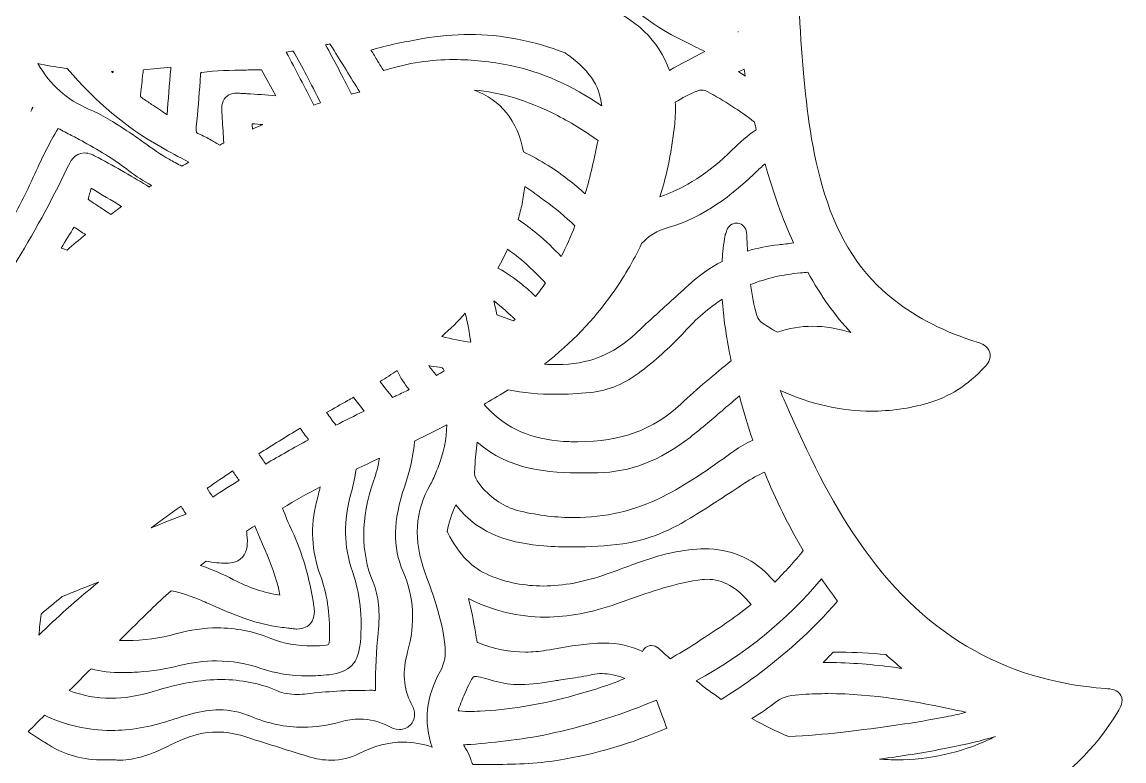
# Model space of a CAD drawing. Extents: x 180 to 9920, y -1894 to -106.
# Drawn here: x 3190 to 3846, y -1165 to -725 of the extents above; entities that cross this region are included whole.
import ezdxf

# ---------------------------------------------------------------- set-up
doc = ezdxf.new("R2010")
doc.units = 0
doc.header["$MEASUREMENT"] = 0
doc.layers.add('Layer 1', color=7, linetype='Continuous')

# ---------------------------------------------------------------- blocks, each defined once
blk = doc.blocks.new('block 3')
at = {"layer": 'Layer 1', "lineweight": 0}
for points, knots in [([(3844.43, -1126.2), (3842.55, -1122.54), (3838.67, -1122.26), (3835.55, -1122.02), (3773.73, -1117.42), (3725.46, -1088.6), (3688.01, -1033.9), (3671.26, -1009.45), (3658.55, -983.28), (3644.62, -951.5), (3643.61, -949.18), (3642.59, -946.86), (3641.56, -944.5), (3659.78, -952.68), (3678.02, -956.81), (3695.93, -956.81), (3707.1, -956.81), (3718.4, -955.21), (3729.52, -952.05), (3742.31, -948.41), (3753.71, -941.16), (3763.42, -930.49), (3764.76, -929.02), (3767.55, -925.95), (3766.43, -921.84), (3765.3, -917.69), (3761.08, -916.38), (3759.5, -915.89), (3739.65, -909.73), (3723.33, -901.51), (3709.6, -890.76), (3690.14, -875.52), (3676.55, -854.77), (3668.07, -827.35), (3660.36, -802.4), (3657.41, -777.09), (3655.55, -755.62), (3653.27, -729.31), (3651.96, -702.45), (3650.7, -676.47), (3649.83, -658.64), (3648.93, -640.21), (3647.72, -622.06), (3642.76, -547.46), (3634.13, -485.77), (3620.56, -427.93), (3605.12, -362.16), (3569.66, -305.37), (3515.17, -259.14), (3474.34, -224.5), (3424.94, -196.71), (3364.14, -174.19), (3306.08, -152.68), (3242.71, -137.6), (3170.4, -128.06), (3119.45, -121.35), (3068.89, -117.94), (3020.13, -117.94), (3020.13, -117.94), (3019.89, -117.94), (3019.85, -117.94), (2971.09, -117.94), (2920.54, -121.35), (2869.6, -128.06), (2797.29, -137.6), (2733.92, -152.68), (2675.86, -174.19), (2615.06, -196.71), (2565.66, -224.5), (2524.83, -259.14), (2470.34, -305.37), (2434.88, -362.16), (2419.44, -427.93), (2405.87, -485.77), (2397.24, -547.46), (2392.28, -622.06), (2391.07, -640.21), (2390.17, -658.64), (2389.3, -676.47), (2388.04, -702.45), (2386.73, -729.31), (2384.45, -755.62), (2382.59, -777.09), (2379.64, -802.4), (2371.93, -827.35), (2363.45, -854.77), (2349.86, -875.52), (2330.4, -890.76), (2316.67, -901.51), (2300.35, -909.73), (2280.5, -915.89), (2278.92, -916.38), (2274.7, -917.69), (2273.57, -921.84), (2272.45, -925.95), (2275.24, -929.02), (2276.58, -930.49), (2286.29, -941.16), (2297.69, -948.41), (2310.48, -952.05), (2321.6, -955.21), (2332.9, -956.81), (2344.07, -956.81), (2361.98, -956.81), (2380.22, -952.68), (2398.44, -944.5), (2397.41, -946.86), (2396.39, -949.18), (2395.38, -951.5), (2381.45, -983.28), (2368.74, -1009.45), (2351.99, -1033.9), (2314.54, -1088.6), (2266.27, -1117.42), (2204.45, -1122.02), (2201.33, -1122.26), (2197.45, -1122.54), (2195.57, -1126.2), (2193.69, -1129.87), (2195.65, -1133.09), (2197.38, -1135.92), (2224.74, -1180.73), (2267.11, -1203.45), (2323.33, -1203.45), (2323.33, -1203.45), (2324.09, -1203.45), (2324.09, -1203.45), (2355.24, -1203.34), (2385.09, -1194.72), (2414.85, -1177.18), (2410.31, -1184.73), (2405.63, -1192.52), (2400.9, -1200.06), (2385.81, -1224.13), (2367.08, -1251.97), (2342.51, -1275.97), (2315.67, -1302.19), (2287.19, -1318.74), (2255.45, -1326.57), (2252, -1327.42), (2248.56, -1328.13), (2244.57, -1328.94), (2242.61, -1329.35), (2240.56, -1329.77), (2238.38, -1330.23), (2235.85, -1330.77), (2233.94, -1332.88), (2233.67, -1335.46), (2233.39, -1338.04), (2234.8, -1340.5), (2237.17, -1341.57), (2265.6, -1354.38), (2294.56, -1361.83), (2325.72, -1364.32), (2335.66, -1365.12), (2345.55, -1365.52), (2355.13, -1365.52), (2407.15, -1365.52), (2453.46, -1354.15), (2496.22, -1330.82), (2496.02, -1331.33), (2495.82, -1331.84), (2495.62, -1332.34), (2484.05, -1361.06), (2467.01, -1388.2), (2443.52, -1415.32), (2417.1, -1445.8), (2389, -1467.5), (2357.59, -1481.65), (2348.39, -1485.8), (2338.39, -1489.21), (2326.14, -1492.39), (2323.66, -1493.04), (2321.86, -1495.18), (2321.66, -1497.74), (2321.46, -1500.29), (2322.91, -1502.69), (2325.26, -1503.71), (2351.85, -1515.23), (2379.36, -1521.58), (2409.36, -1523.13), (2415.98, -1523.47), (2422.62, -1523.64), (2429.11, -1523.64), (2478.58, -1523.64), (2524.82, -1513.53), (2566.99, -1493.54), (2556.61, -1508.13), (2549.12, -1523.89), (2541.77, -1540.09), (2529.47, -1567.16), (2512.04, -1585.62), (2488.46, -1596.52), (2476.25, -1602.16), (2463.5, -1606.71), (2449.5, -1610.44), (2447.02, -1611.09), (2444.53, -1611.75), (2441.78, -1612.47), (2441.78, -1612.47), (2437.43, -1613.61), (2437.43, -1613.61), (2435, -1614.25), (2433.23, -1616.34), (2432.99, -1618.84), (2432.75, -1621.34), (2434.09, -1623.72), (2436.35, -1624.82), (2436.97, -1625.11), (2437.45, -1625.35), (2437.85, -1625.55), (2438.64, -1625.95), (2439.27, -1626.26), (2439.99, -1626.54), (2452.84, -1631.65), (2464.6, -1635.65), (2475.94, -1638.76), (2505.57, -1646.88), (2534.71, -1651), (2562.56, -1651), (2600.74, -1651), (2637.94, -1643.26), (2673.12, -1627.99), (2719.52, -1607.84), (2755.03, -1577.5), (2778.81, -1537.72), (2779.7, -1541.44), (2780.16, -1545.55), (2780.22, -1550.19), (2780.43, -1567.17), (2776.42, -1584.44), (2767.58, -1604.55), (2747.46, -1650.35), (2715.19, -1689.92), (2671.67, -1722.15), (2671.52, -1722.26), (2671.36, -1722.36), (2671.2, -1722.47), (2669.95, -1723.28), (2667.64, -1724.8), (2666.15, -1728.08), (2665.3, -1729.93), (2665.46, -1732.1), (2666.57, -1733.81), (2667.68, -1735.52), (2669.58, -1736.55), (2671.61, -1736.55), (2671.62, -1736.55), (2671.62, -1736.55), (2671.63, -1736.55), (2725.69, -1736.4), (2772.8, -1729.14), (2815.65, -1714.37), (2858.31, -1699.66), (2895.62, -1677.95), (2929.26, -1648.2), (2927.39, -1678.5), (2929.64, -1708.78), (2935.97, -1738.41), (2947.17, -1790.79), (2970.58, -1835.25), (3005.54, -1870.57), (3008.08, -1873.13), (3010.68, -1875.52), (3013.43, -1878.05), (3013.93, -1878.5), (3014.43, -1878.96), (3014.93, -1879.42), (3015.55, -1880.33), (3016.43, -1881.06), (3017.48, -1881.53), (3018.06, -1881.78), (3018.67, -1881.94), (3019.28, -1882), (3019.56, -1882.04), (3019.85, -1882.06), (3020.13, -1882.06), (3020.94, -1882.06), (3021.76, -1881.89), (3022.53, -1881.56), (3023.61, -1881.08), (3024.51, -1880.31), (3025.13, -1879.37), (3025.61, -1878.93), (3026.09, -1878.49), (3026.57, -1878.05), (3029.32, -1875.52), (3031.92, -1873.13), (3034.46, -1870.57), (3069.42, -1835.25), (3092.83, -1790.79), (3104.03, -1738.41), (3110.36, -1708.78), (3112.61, -1678.5), (3110.74, -1648.2), (3144.38, -1677.95), (3181.69, -1699.66), (3224.35, -1714.37), (3267.2, -1729.14), (3314.31, -1736.4), (3368.37, -1736.55), (3368.38, -1736.55), (3368.38, -1736.55), (3368.39, -1736.55), (3370.42, -1736.55), (3372.32, -1735.52), (3373.43, -1733.81), (3374.54, -1732.1), (3374.7, -1729.93), (3373.85, -1728.08), (3372.36, -1724.8), (3370.05, -1723.28), (3368.8, -1722.47), (3368.64, -1722.36), (3368.48, -1722.26), (3368.33, -1722.15), (3324.81, -1689.92), (3292.54, -1650.35), (3272.42, -1604.55), (3263.58, -1584.44), (3259.57, -1567.17), (3259.78, -1550.19), (3259.84, -1545.55), (3260.3, -1541.44), (3261.19, -1537.72), (3284.97, -1577.5), (3320.48, -1607.84), (3366.88, -1627.99), (3402.06, -1643.26), (3439.26, -1651), (3477.44, -1651), (3505.29, -1651), (3534.43, -1646.88), (3564.06, -1638.76), (3575.4, -1635.65), (3587.16, -1631.65), (3600.01, -1626.54), (3600.73, -1626.26), (3601.36, -1625.95), (3602.15, -1625.55), (3602.55, -1625.35), (3603.03, -1625.11), (3603.65, -1624.82), (3605.91, -1623.72), (3607.25, -1621.34), (3607.01, -1618.84), (3606.77, -1616.34), (3605, -1614.25), (3602.57, -1613.61), (3602.57, -1613.61), (3598.22, -1612.47), (3598.22, -1612.47), (3595.47, -1611.75), (3592.98, -1611.09), (3590.5, -1610.44), (3576.5, -1606.71), (3563.75, -1602.16), (3551.54, -1596.52), (3527.96, -1585.62), (3510.53, -1567.16), (3498.23, -1540.09), (3490.88, -1523.89), (3483.39, -1508.13), (3473.01, -1493.54), (3515.18, -1513.53), (3561.42, -1523.64), (3610.89, -1523.64), (3617.38, -1523.64), (3624.02, -1523.47), (3630.64, -1523.13), (3660.64, -1521.58), (3688.15, -1515.23), (3714.74, -1503.71), (3717.09, -1502.69), (3718.54, -1500.29), (3718.34, -1497.74), (3718.14, -1495.18), (3716.34, -1493.04), (3713.86, -1492.39), (3701.61, -1489.21), (3691.61, -1485.8), (3682.41, -1481.65), (3651, -1467.5), (3622.9, -1445.8), (3596.48, -1415.32), (3572.99, -1388.2), (3555.95, -1361.06), (3544.38, -1332.34), (3544.18, -1331.84), (3543.98, -1331.33), (3543.78, -1330.82), (3586.54, -1354.15), (3632.85, -1365.52), (3684.87, -1365.52), (3694.45, -1365.52), (3704.34, -1365.12), (3714.28, -1364.32), (3745.44, -1361.83), (3774.4, -1354.38), (3802.83, -1341.57), (3805.2, -1340.5), (3806.61, -1338.04), (3806.33, -1335.46), (3806.06, -1332.88), (3804.15, -1330.77), (3801.62, -1330.23), (3799.44, -1329.77), (3797.39, -1329.35), (3795.43, -1328.94), (3791.44, -1328.13), (3788, -1327.42), (3784.55, -1326.57), (3752.81, -1318.74), (3724.33, -1302.19), (3697.49, -1275.97), (3672.92, -1251.97), (3654.19, -1224.13), (3639.1, -1200.06), (3634.37, -1192.52), (3629.69, -1184.73), (3625.15, -1177.18), (3654.91, -1194.72), (3684.76, -1203.34), (3715.91, -1203.45), (3715.91, -1203.45), (3716.67, -1203.45), (3716.67, -1203.45), (3772.89, -1203.45), (3815.26, -1180.73), (3842.62, -1135.92), (3844.35, -1133.09), (3846.31, -1129.87), (3844.43, -1126.2)], [0, 0, 0, 0, 1, 1, 1, 2, 2, 2, 3, 3, 3, 4, 4, 4, 5, 5, 5, 6, 6, 6, 7, 7, 7, 8, 8, 8, 9, 9, 9, 10, 10, 10, 11, 11, 11, 12, 12, 12, 13, 13, 13, 14, 14, 14, 15, 15, 15, 16, 16, 16, 17, 17, 17, 18, 18, 18, 19, 19, 19, 20, 20, 20, 21, 21, 21, 22, 22, 22, 23, 23, 23, 24, 24, 24, 25, 25, 25, 26, 26, 26, 27, 27, 27, 28, 28, 28, 29, 29, 29, 30, 30, 30, 31, 31, 31, 32, 32, 32, 33, 33, 33, 34, 34, 34, 35, 35, 35, 36, 36, 36, 37, 37, 37, 38, 38, 38, 39, 39, 39, 40, 40, 40, 41, 41, 41, 42, 42, 42, 43, 43, 43, 44, 44, 44, 45, 45, 45, 46, 46, 46, 47, 47, 47, 48, 48, 48, 49, 49, 49, 50, 50, 50, 51, 51, 51, 52, 52, 52, 53, 53, 53, 54, 54, 54, 55, 55, 55, 56, 56, 56, 57, 57, 57, 58, 58, 58, 59, 59, 59, 60, 60, 60, 61, 61, 61, 62, 62, 62, 63, 63, 63, 64, 64, 64, 65, 65, 65, 66, 66, 66, 67, 67, 67, 68, 68, 68, 69, 69, 69, 70, 70, 70, 71, 71, 71, 72, 72, 72, 73, 73, 73, 74, 74, 74, 75, 75, 75, 76, 76, 76, 77, 77, 77, 78, 78, 78, 79, 79, 79, 80, 80, 80, 81, 81, 81, 82, 82, 82, 83, 83, 83, 84, 84, 84, 85, 85, 85, 86, 86, 86, 87, 87, 87, 88, 88, 88, 89, 89, 89, 90, 90, 90, 91, 91, 91, 92, 92, 92, 93, 93, 93, 94, 94, 94, 95, 95, 95, 96, 96, 96, 97, 97, 97, 98, 98, 98, 99, 99, 99, 100, 100, 100, 101, 101, 101, 102, 102, 102, 103, 103, 103, 104, 104, 104, 105, 105, 105, 106, 106, 106, 107, 107, 107, 108, 108, 108, 109, 109, 109, 110, 110, 110, 111, 111, 111, 112, 112, 112, 113, 113, 113, 114, 114, 114, 115, 115, 115, 116, 116, 116, 117, 117, 117, 118, 118, 118, 119, 119, 119, 120, 120, 120, 121, 121, 121, 122, 122, 122, 123, 123, 123, 124, 124, 124, 125, 125, 125, 126, 126, 126, 127, 127, 127, 128, 128, 128, 129, 129, 129, 130, 130, 130, 131, 131, 131, 132, 132, 132, 133, 133, 133, 134, 134, 134, 135, 135, 135, 136, 136, 136, 137, 137, 137, 138, 138, 138, 139, 139, 139, 140, 140, 140, 141, 141, 141, 142, 142, 142, 143, 143, 143, 144, 144, 144, 144]), ([(3534.39, -714.28), (3529.43, -712.28), (3524.17, -710.51), (3518.71, -708.99), (3518.43, -708.66), (3518.15, -708.33), (3517.87, -707.99), (3510.22, -698.83), (3499.61, -692.67), (3487.16, -690.18), (3478.52, -688.45), (3473.03, -683.66), (3470.38, -675.55), (3462.6, -651.79), (3445.18, -637.65), (3418.58, -633.52), (3417.52, -633.35), (3416.9, -633.17), (3416.56, -633.04), (3416.55, -632.69), (3416.57, -632.07), (3416.73, -631.08), (3416.73, -631.08), (3417.06, -629.09), (3417.06, -629.09), (3418.14, -622.53), (3419.15, -616.33), (3421.36, -610.52), (3423.22, -605.61), (3423.76, -605.61), (3426.73, -605.61), (3427.32, -605.61), (3427.97, -605.63), (3428.72, -605.68), (3445.2, -606.75), (3471.88, -622.02), (3474.56, -642.57), (3476.21, -655.21), (3483.94, -664.75), (3496.93, -670.16), (3505.13, -673.57), (3513.52, -676.82), (3521.63, -679.96), (3521.63, -679.96), (3523.11, -680.53), (3523.11, -680.53), (3529.68, -683.08), (3534.47, -687.57), (3537.34, -693.87), (3543.85, -708.17), (3554.95, -719.66), (3572.26, -730.01), (3578.41, -733.69), (3584.87, -736.84), (3591.11, -739.88), (3592.95, -740.77), (3594.83, -741.68), (3596.69, -742.61), (3589.74, -746.23), (3582.66, -749.95), (3575.65, -753.88), (3569.5, -736.17), (3555.66, -722.87), (3534.39, -714.28)], [0, 0, 0, 0, 1, 1, 1, 2, 2, 2, 3, 3, 3, 4, 4, 4, 5, 5, 5, 6, 6, 6, 7, 7, 7, 8, 8, 8, 9, 9, 9, 10, 10, 10, 11, 11, 11, 12, 12, 12, 13, 13, 13, 14, 14, 14, 15, 15, 15, 16, 16, 16, 17, 17, 17, 18, 18, 18, 19, 19, 19, 20, 20, 20, 21, 21, 21, 21]), ([(3480.99, -751.04), (3469.41, -748.68), (3458.11, -747.48), (3447.4, -747.48), (3433.39, -747.48), (3419.88, -749.53), (3407.23, -753.57), (3406.38, -753.84), (3405.9, -753.88), (3405.69, -753.88), (3405.6, -753.88), (3405.55, -753.87), (3405.54, -753.87), (3405.54, -753.87), (3405.54, -753.87), (3405.54, -753.87), (3405.49, -753.84), (3405.17, -753.61), (3404.67, -752.79), (3403.76, -751.3), (3402.86, -749.81), (3401.96, -748.31), (3400.67, -746.17), (3399.36, -743.98), (3398.01, -741.8), (3408.06, -738.78), (3418.38, -736.84), (3428.93, -734.98), (3438.25, -733.33), (3447.59, -732.49), (3456.7, -732.49), (3475.83, -732.49), (3494.96, -736.21), (3513.56, -743.54), (3513.69, -743.62), (3513.81, -743.71), (3513.94, -743.79), (3527.19, -752.69), (3534.22, -762.82), (3535.43, -775.04), (3517.62, -762.75), (3499.72, -754.87), (3480.99, -751.04)], [0, 0, 0, 0, 1, 1, 1, 2, 2, 2, 3, 3, 3, 4, 4, 4, 5, 5, 5, 6, 6, 6, 7, 7, 7, 8, 8, 8, 9, 9, 9, 10, 10, 10, 11, 11, 11, 12, 12, 12, 13, 13, 13, 14, 14, 14, 14]), ([(3616.59, -730.82), (3616.6, -730.87), (3616.6, -730.92), (3616.61, -730.97), (3616.56, -730.95), (3616.51, -730.93), (3616.46, -730.9), (3616.5, -730.88), (3616.55, -730.85), (3616.59, -730.82)], [0, 0, 0, 0, 1, 1, 1, 2, 2, 2, 3, 3, 3, 3]), ([(3386.45, -768), (3381.1, -757.5), (3375.98, -747.83), (3370.93, -738.68), (3371.82, -738.51), (3372.69, -738.33), (3373.55, -738.16), (3373.55, -738.16), (3375.04, -740.53), (3375.04, -740.53), (3380.45, -749.13), (3386.03, -758.01), (3391.28, -766.88), (3389.68, -767.23), (3388.07, -767.61), (3386.45, -768)], [0, 0, 0, 0, 1, 1, 1, 2, 2, 2, 3, 3, 3, 4, 4, 4, 5, 5, 5, 5]), ([(3347.6, -743.08), (3348.95, -742.85), (3350.31, -742.61), (3351.66, -742.36), (3356.85, -751.52), (3362.16, -761.52), (3368.04, -773.2), (3366.72, -773.63), (3365.37, -774.07), (3363.97, -774.54), (3358.73, -764.19), (3353.24, -753.65), (3347.6, -743.08)], [0, 0, 0, 0, 1, 1, 1, 2, 2, 2, 3, 3, 3, 4, 4, 4, 4]), ([(3217.19, -752.8), (3234.24, -772.79), (3252.46, -788.08), (3272.84, -799.49), (3278.13, -802.45), (3283.64, -805.46), (3289.49, -808.58), (3288.17, -809.36), (3286.82, -810.17), (3285.44, -811), (3282.59, -809.46), (3280.12, -808.1), (3277.81, -806.81), (3272.66, -803.93), (3267.9, -800.51), (3262.85, -796.9), (3259.56, -794.54), (3256.15, -792.09), (3252.63, -789.82), (3252.63, -789.82), (3252.13, -789.49), (3252.13, -789.49), (3245.13, -784.96), (3237.89, -780.28), (3229.89, -776.89), (3216.98, -771.44), (3207.02, -762.52), (3199.66, -749.79), (3200.21, -749.91), (3200.77, -750.03), (3201.33, -750.14), (3206.86, -751.24), (3212.07, -752.12), (3217.19, -752.8)], [0, 0, 0, 0, 1, 1, 1, 2, 2, 2, 3, 3, 3, 4, 4, 4, 5, 5, 5, 6, 6, 6, 7, 7, 7, 8, 8, 8, 9, 9, 9, 10, 10, 10, 11, 11, 11, 11]), ([(3244.55, -754.45), (3244.5, -754.79), (3244.45, -755.12), (3244.39, -755.45), (3244.39, -755.45), (3243.69, -754.7), (3243.47, -754.47), (3243.83, -754.47), (3244.19, -754.46), (3244.55, -754.45)], [0, 0, 0, 0, 1, 1, 1, 2, 2, 2, 3, 3, 3, 3]), ([(3278.9, -752.04), (3278.87, -752.36), (3278.84, -752.68), (3278.81, -753), (3278, -762.32), (3277.28, -771.49), (3276.68, -780.34), (3273.58, -778.23), (3270.47, -776.15), (3267.43, -774.12), (3265.53, -772.85), (3263.63, -771.58), (3261.74, -770.31), (3260.79, -769.68), (3260.64, -769.35), (3260.77, -768.23), (3261.27, -764.07), (3261.75, -759.91), (3262.22, -755.75), (3262.31, -755.01), (3262.39, -754.28), (3262.48, -753.54), (3267.97, -753.12), (3273.47, -752.6), (3278.9, -752.04)], [0, 0, 0, 0, 1, 1, 1, 2, 2, 2, 3, 3, 3, 4, 4, 4, 5, 5, 5, 6, 6, 6, 7, 7, 7, 8, 8, 8, 8]), ([(3332.8, -753.51), (3332.8, -753.51), (3341.29, -769.02), (3341.29, -769.02), (3335.43, -768.51), (3329.82, -768.05), (3324.13, -767.78), (3323.15, -767.73), (3322.28, -767.67), (3321.51, -767.63), (3320.27, -767.55), (3319.19, -767.48), (3318.23, -767.48), (3317.02, -767.48), (3313.79, -767.48), (3311.41, -770.01), (3308.85, -772.72), (3309.05, -775.93), (3309.34, -780.78), (3309.34, -780.78), (3309.45, -782.62), (3309.45, -782.62), (3309.72, -787.46), (3310.07, -792.44), (3310.43, -797.1), (3309.65, -797.5), (3308.85, -797.92), (3308.01, -798.36), (3308.01, -798.36), (3306.26, -797.39), (3306.26, -797.39), (3305.38, -796.91), (3304.51, -796.4), (3303.65, -795.89), (3301.4, -794.56), (3299.07, -793.18), (3296.39, -792.15), (3294.12, -791.28), (3293.55, -790.91), (3293.95, -787.57), (3295.05, -778.49), (3295.65, -769.29), (3296.24, -760.38), (3296.24, -760.38), (3296.51, -756.18), (3296.51, -756.18), (3296.54, -755.74), (3296.6, -755.48), (3296.65, -755.34), (3296.74, -755.31), (3296.9, -755.26), (3297.14, -755.23), (3305.86, -753.91), (3314.59, -753.8), (3323.83, -753.67), (3326.77, -753.63), (3329.79, -753.59), (3332.8, -753.51)], [0, 0, 0, 0, 1, 1, 1, 2, 2, 2, 3, 3, 3, 4, 4, 4, 5, 5, 5, 6, 6, 6, 7, 7, 7, 8, 8, 8, 9, 9, 9, 10, 10, 10, 11, 11, 11, 12, 12, 12, 13, 13, 13, 14, 14, 14, 15, 15, 15, 16, 16, 16, 17, 17, 17, 18, 18, 18, 19, 19, 19, 19]), ([(3620.15, -753.16), (3620.26, -753.85), (3620.38, -754.54), (3620.5, -755.23), (3620.62, -755.91), (3620.74, -756.6), (3620.87, -757.28), (3619.54, -756.41), (3618.2, -755.53), (3616.84, -754.64), (3617.95, -754.14), (3619.05, -753.65), (3620.15, -753.16)], [0, 0, 0, 0, 1, 1, 1, 2, 2, 2, 3, 3, 3, 4, 4, 4, 4]), ([(3503.55, -810.59), (3498.67, -807.56), (3493.7, -804.81), (3488.73, -802.42), (3485.41, -784.05), (3475.07, -771.21), (3459.49, -765.68), (3474.72, -766.87), (3490.47, -771.57), (3507.39, -779.95), (3516.36, -784.4), (3525.02, -789.7), (3533.17, -795.74), (3531.04, -806.14), (3528.63, -816.85), (3525.61, -827.47), (3519.15, -821.69), (3511.8, -815.73), (3503.55, -810.59)], [0, 0, 0, 0, 1, 1, 1, 2, 2, 2, 3, 3, 3, 4, 4, 4, 5, 5, 5, 6, 6, 6, 6]), ([(3627.41, -789.23), (3622.1, -792.64), (3617.57, -796.89), (3613.05, -801.3), (3599.18, -814.85), (3585.07, -824.02), (3570.05, -829.23), (3574.36, -815.36), (3577.31, -800.86), (3578.82, -785.96), (3579.27, -781.53), (3579.39, -777.15), (3579.18, -772.89), (3583.21, -770.3), (3587.57, -768.05), (3592.2, -766.2), (3593.23, -765.78), (3594.15, -765.58), (3595.01, -765.58), (3596.02, -765.58), (3597, -765.86), (3598.1, -766.45), (3608.31, -771.94), (3617.81, -778.07), (3626.37, -784.7), (3626.7, -786.17), (3627.05, -787.68), (3627.41, -789.23)], [0, 0, 0, 0, 1, 1, 1, 2, 2, 2, 3, 3, 3, 4, 4, 4, 5, 5, 5, 6, 6, 6, 7, 7, 7, 8, 8, 8, 9, 9, 9, 9]), ([(3196.6, -775.95), (3196.4, -776.51), (3196.01, -777.36), (3195.56, -778.29), (3195.87, -777.45), (3196.17, -776.61), (3196.46, -775.77), (3196.51, -775.83), (3196.56, -775.89), (3196.6, -775.95)], [0, 0, 0, 0, 1, 1, 1, 2, 2, 2, 3, 3, 3, 3]), ([(3327.28, -785.67), (3329.38, -785.87), (3331.48, -786.04), (3333.55, -786.19), (3331.52, -787.07), (3329.49, -787.97), (3327.47, -788.88), (3327.44, -788.41), (3327.28, -785.67), (3327.28, -785.67)], [0, 0, 0, 0, 1, 1, 1, 2, 2, 2, 3, 3, 3, 3]), ([(3149.53, -926.51), (3144.61, -934.02), (3139.52, -941.8), (3134.56, -949.48), (3122.25, -965.63), (3110.59, -982.5), (3099.91, -999.61), (3083.92, -1018.88), (3065.36, -1036), (3044.74, -1050.49), (3042.21, -1052.27), (3039.57, -1053.9), (3036.78, -1055.62), (3035.87, -1056.18), (3034.96, -1056.73), (3034.06, -1057.3), (3029.32, -1060.26), (3024.75, -1061.7), (3020.09, -1061.7), (3015.39, -1061.7), (3010.63, -1060.23), (3005.55, -1057.22), (2993.44, -1050.04), (2982.91, -1041.11), (2971.76, -1031.66), (2970.46, -1030.56), (2969.16, -1029.46), (2967.86, -1028.36), (2958.37, -1020.35), (2949.31, -1011), (2940.19, -999.77), (2928.8, -981.51), (2916.37, -963.62), (2903.23, -946.59), (2875.65, -904.08), (2855.19, -871.31), (2836.92, -840.34), (2832.44, -832.75), (2828.81, -825.53), (2825.81, -818.27), (2825.03, -816.37), (2824.12, -814.63), (2823.24, -812.96), (2822.76, -812.04), (2822.28, -811.13), (2821.84, -810.2), (2819.1, -804.51), (2815.09, -803.31), (2812.21, -803.31), (2810.14, -803.31), (2808, -803.94), (2805.64, -805.22), (2795.9, -810.55), (2785.79, -816.36), (2774.07, -823.4), (2773.58, -823.07), (2773.09, -822.74), (2772.61, -822.41), (2777.45, -819.72), (2781.18, -817.32), (2784.51, -814.78), (2798.03, -804.45), (2812.85, -796.37), (2828.13, -788.41), (2833.42, -796.84), (2837.57, -805.79), (2841.94, -815.24), (2842.59, -816.64), (2843.23, -818.04), (2843.89, -819.43), (2850.71, -834.07), (2858.57, -848.35), (2866.18, -862.17), (2871.67, -872.15), (2877.35, -882.46), (2882.55, -892.76), (2909.13, -945.4), (2938.1, -988.4), (2971.11, -1024.22), (2983.1, -1037.23), (2995.67, -1046.97), (3009.56, -1054), (3013.34, -1055.91), (3016.93, -1056.84), (3020.52, -1056.84), (3024.35, -1056.84), (3028.14, -1055.74), (3031.77, -1053.57), (3036.17, -1050.96), (3041.26, -1047.88), (3046.06, -1044.45), (3065.79, -1030.37), (3080.75, -1011.38), (3093.95, -994.63), (3118.56, -963.39), (3140.6, -927.41), (3163.32, -881.39), (3167.86, -872.2), (3172.96, -863.05), (3177.9, -854.19), (3184.47, -842.4), (3191.27, -830.22), (3196.97, -817.57), (3201.75, -806.95), (3206.19, -797.37), (3211.84, -788.44), (3214.46, -789.89), (3217.11, -791.26), (3219.69, -792.6), (3222.08, -793.84), (3224.55, -795.12), (3226.91, -796.42), (3237.8, -802.41), (3246.36, -807.89), (3253.83, -813.68), (3258.2, -817.06), (3262.86, -819.89), (3267.43, -822.38), (3266.95, -822.7), (3266.47, -823.03), (3265.99, -823.35), (3256.84, -817.75), (3246.36, -811.51), (3235.63, -805.85), (3232.63, -804.27), (3230.12, -803.06), (3227.35, -803.06), (3221.36, -803.06), (3218.83, -808.4), (3217.16, -811.94), (3198.18, -852.12), (3173.45, -889.94), (3149.53, -926.51)], [0, 0, 0, 0, 1, 1, 1, 2, 2, 2, 3, 3, 3, 4, 4, 4, 5, 5, 5, 6, 6, 6, 7, 7, 7, 8, 8, 8, 9, 9, 9, 10, 10, 10, 11, 11, 11, 12, 12, 12, 13, 13, 13, 14, 14, 14, 15, 15, 15, 16, 16, 16, 17, 17, 17, 18, 18, 18, 19, 19, 19, 20, 20, 20, 21, 21, 21, 22, 22, 22, 23, 23, 23, 24, 24, 24, 25, 25, 25, 26, 26, 26, 27, 27, 27, 28, 28, 28, 29, 29, 29, 30, 30, 30, 31, 31, 31, 32, 32, 32, 33, 33, 33, 34, 34, 34, 35, 35, 35, 36, 36, 36, 37, 37, 37, 38, 38, 38, 39, 39, 39, 40, 40, 40, 41, 41, 41, 42, 42, 42, 43, 43, 43, 44, 44, 44, 44]), ([(3649.49, -856.58), (3646.49, -857.08), (3643.51, -857.48), (3640.58, -857.78), (3634.23, -858.43), (3628.08, -859.66), (3622.21, -861.46), (3622.13, -860.24), (3622.06, -859.02), (3621.99, -857.77), (3621.86, -855.44), (3621.72, -853.03), (3621.57, -850.52), (3621.4, -847.65), (3619.21, -845.31), (3616.36, -844.94), (3616.1, -844.9), (3615.84, -844.89), (3615.58, -844.89), (3613.03, -844.89), (3610.71, -846.52), (3609.89, -848.99), (3609.7, -849.56), (3609.54, -850), (3609.41, -850.36), (3609.1, -851.2), (3608.81, -852), (3608.66, -853.02), (3608.66, -853.02), (3608.49, -854.12), (3608.49, -854.12), (3608.11, -856.62), (3607.71, -859.2), (3607.45, -861.83), (3607.26, -863.74), (3607.11, -865.68), (3607, -867.69), (3599.85, -871.43), (3593.11, -876.21), (3586.91, -881.92), (3583.07, -885.46), (3579.12, -889.03), (3575.29, -892.49), (3568.8, -898.37), (3562.08, -904.45), (3555.6, -910.62), (3542.53, -923.08), (3527.21, -929.13), (3508.76, -929.13), (3506.33, -929.13), (3503.82, -929.02), (3501.24, -928.81), (3517.51, -916.06), (3530.74, -902.36), (3541.46, -887.18), (3548.18, -877.67), (3554.13, -867.53), (3559.15, -857.03), (3563.37, -852.45), (3568.55, -849.32), (3574.95, -847.48), (3596.9, -841.15), (3613.5, -827.37), (3625.51, -816.07), (3625.51, -816.07), (3626.83, -814.83), (3626.83, -814.83), (3628.78, -812.98), (3630.69, -811.18), (3632.63, -809.54), (3637.46, -826.67), (3643.02, -842.18), (3649.49, -856.58)], [0, 0, 0, 0, 1, 1, 1, 2, 2, 2, 3, 3, 3, 4, 4, 4, 5, 5, 5, 6, 6, 6, 7, 7, 7, 8, 8, 8, 9, 9, 9, 10, 10, 10, 11, 11, 11, 12, 12, 12, 13, 13, 13, 14, 14, 14, 15, 15, 15, 16, 16, 16, 17, 17, 17, 18, 18, 18, 19, 19, 19, 20, 20, 20, 21, 21, 21, 22, 22, 22, 23, 23, 23, 24, 24, 24, 24]), ([(3243.19, -839.69), (3241.51, -838.59), (3239.83, -837.48), (3238.15, -836.38), (3235.35, -834.54), (3232.55, -832.7), (3229.75, -830.87), (3229.72, -830.85), (3229.69, -830.84), (3229.67, -830.82), (3230.12, -828.44), (3230.7, -826.26), (3231.45, -824.12), (3237.48, -827.71), (3243.51, -831.32), (3249.54, -834.93), (3247.43, -836.49), (3245.31, -838.07), (3243.19, -839.69)], [0, 0, 0, 0, 1, 1, 1, 2, 2, 2, 3, 3, 3, 4, 4, 4, 5, 5, 5, 6, 6, 6, 6]), ([(3497.02, -851.23), (3493.27, -848.18), (3489.46, -845.33), (3485.65, -842.75), (3486.55, -839.58), (3487.33, -836.41), (3487.98, -833.29), (3488.7, -829.84), (3489.22, -826.4), (3489.53, -822.99), (3492.79, -825.09), (3496, -827.45), (3499.31, -829.89), (3499.31, -829.89), (3501.59, -831.56), (3501.59, -831.56), (3507.64, -835.99), (3513.64, -840.96), (3519.46, -846.37), (3517.06, -852.75), (3514.33, -858.89), (3511.28, -864.75), (3506.81, -860.13), (3502.17, -855.44), (3497.02, -851.23)], [0, 0, 0, 0, 1, 1, 1, 2, 2, 2, 3, 3, 3, 4, 4, 4, 5, 5, 5, 6, 6, 6, 7, 7, 7, 8, 8, 8, 8]), ([(3228.05, -851.66), (3224.32, -854.72), (3220.65, -857.82), (3217.04, -860.95), (3217.04, -860.95), (3214.18, -859.94), (3213.6, -859.74), (3216.34, -855.28), (3218.87, -851.12), (3221.24, -847.17), (3223.51, -848.67), (3225.78, -850.17), (3228.05, -851.66)], [0, 0, 0, 0, 1, 1, 1, 2, 2, 2, 3, 3, 3, 4, 4, 4, 4]), ([(3488.06, -881.47), (3488.06, -881.47), (3487.82, -881.28), (3487.82, -881.28), (3483.41, -877.82), (3478.9, -874.28), (3473.63, -871.71), (3475.7, -868.03), (3477.58, -864.27), (3479.28, -860.45), (3484.07, -863.72), (3488.26, -867.07), (3492, -870.6), (3495.36, -873.78), (3498.67, -877.1), (3501.88, -880.51), (3500.01, -883.26), (3498.04, -885.94), (3496, -888.53), (3493.51, -886.03), (3490.85, -883.67), (3488.06, -881.47)], [0, 0, 0, 0, 1, 1, 1, 2, 2, 2, 3, 3, 3, 4, 4, 4, 5, 5, 5, 6, 6, 6, 7, 7, 7, 7]), ([(3653.75, -874.54), (3655.19, -874.42), (3656.65, -874.27), (3658.14, -874.08), (3665.78, -888.13), (3674.27, -900.03), (3683.77, -909.98), (3675.94, -907.51), (3668.27, -906.27), (3660.91, -906.27), (3653.74, -906.27), (3646.73, -907.45), (3640.02, -909.78), (3636.87, -908.12), (3633.92, -906.31), (3631.1, -904.33), (3629.27, -903.04), (3628.3, -901.74), (3627.76, -899.86), (3626.08, -893.97), (3624.81, -887.91), (3623.92, -881.45), (3633.2, -877.73), (3643.21, -875.41), (3653.75, -874.54)], [0, 0, 0, 0, 1, 1, 1, 2, 2, 2, 3, 3, 3, 4, 4, 4, 5, 5, 5, 6, 6, 6, 7, 7, 7, 8, 8, 8, 8]), ([(3582.46, -952.56), (3566.17, -967.91), (3546.73, -975.06), (3521.26, -975.06), (3518.43, -975.06), (3515.48, -974.97), (3512.48, -974.79), (3493.57, -973.65), (3479.14, -967.28), (3467.07, -954.74), (3466.46, -954.11), (3465.89, -953.44), (3465.35, -952.73), (3465.71, -952.53), (3466.07, -952.32), (3466.42, -952.11), (3470.99, -949.47), (3475.44, -946.76), (3479.69, -944.04), (3488.61, -945.9), (3497.98, -946.8), (3508.26, -946.8), (3508.26, -946.8), (3508.26, -946.8), (3508.26, -946.8), (3514.71, -946.8), (3521.4, -946.45), (3528.72, -945.72), (3539.32, -944.66), (3549.47, -940.4), (3558.89, -933.07), (3569.03, -925.17), (3577.43, -917.5), (3584.58, -909.62), (3591.6, -901.89), (3599.16, -895.38), (3607.14, -890.19), (3607.85, -900.79), (3609.44, -912.14), (3611.96, -924.6), (3612.12, -925.36), (3612.28, -926.11), (3612.44, -926.87), (3602.93, -934.52), (3592.31, -943.28), (3582.46, -952.56)], [0, 0, 0, 0, 1, 1, 1, 2, 2, 2, 3, 3, 3, 4, 4, 4, 5, 5, 5, 6, 6, 6, 7, 7, 7, 8, 8, 8, 9, 9, 9, 10, 10, 10, 11, 11, 11, 12, 12, 12, 13, 13, 13, 14, 14, 14, 15, 15, 15, 15]), ([(3471.15, -891.09), (3476.19, -895.16), (3480.25, -898.73), (3483.76, -902.21), (3483.47, -902.49), (3483.18, -902.77), (3482.89, -903.05), (3482.89, -903.05), (3472.99, -899.38), (3472.99, -899.38), (3472.38, -896.62), (3471.77, -893.85), (3471.15, -891.09)], [0, 0, 0, 0, 1, 1, 1, 2, 2, 2, 3, 3, 3, 4, 4, 4, 4]), ([(3440.1, -912.37), (3445.21, -907.84), (3449.88, -903.25), (3454.17, -898.53), (3455.51, -904.23), (3456.6, -910), (3457.42, -915.8), (3451.73, -914.97), (3445.99, -913.83), (3440.1, -912.37)], [0, 0, 0, 0, 1, 1, 1, 2, 2, 2, 3, 3, 3, 3]), ([(3438.63, -930.67), (3440.11, -930.81), (3440.86, -930.87), (3441.65, -932.85), (3440.09, -933.75), (3438.54, -934.64), (3436.98, -935.51), (3435.29, -933.58), (3433.76, -931.63), (3432.37, -929.63), (3434.38, -930.08), (3436.45, -930.48), (3438.63, -930.67)], [0, 0, 0, 0, 1, 1, 1, 2, 2, 2, 3, 3, 3, 4, 4, 4, 4]), ([(3420.69, -944.02), (3418.28, -945.2), (3415.86, -946.35), (3413.47, -947.45), (3412.61, -947.84), (3411.76, -948.24), (3410.91, -948.64), (3408.3, -945.59), (3405.79, -942.43), (3403.41, -939.18), (3406.95, -936.98), (3410.33, -934.8), (3413.58, -932.62), (3415.62, -936.99), (3418.17, -940.8), (3420.69, -944.02)], [0, 0, 0, 0, 1, 1, 1, 2, 2, 2, 3, 3, 3, 4, 4, 4, 5, 5, 5, 5]), ([(3371.61, -957.65), (3376, -955.1), (3380.12, -952.75), (3384.08, -950.53), (3385.26, -949.87), (3386.44, -949.21), (3387.6, -948.55), (3389.6, -951.33), (3391.71, -954.06), (3393.93, -956.75), (3388.22, -959.54), (3382.6, -962.37), (3377.13, -965.19), (3375.19, -962.7), (3373.35, -960.18), (3371.61, -957.65)], [0, 0, 0, 0, 1, 1, 1, 2, 2, 2, 3, 3, 3, 4, 4, 4, 5, 5, 5, 5]), ([(3617.34, -947.7), (3619.71, -956.73), (3622.36, -965.59), (3625.28, -974.18), (3621.43, -975.84), (3617.66, -977.98), (3614.02, -980.59), (3614.02, -980.59), (3612.31, -981.82), (3612.31, -981.82), (3599.34, -991.13), (3585.93, -1000.76), (3571.54, -1007.91), (3555.09, -1016.08), (3537.43, -1020.22), (3519.04, -1020.22), (3508.74, -1020.22), (3497.92, -1018.93), (3486.89, -1016.38), (3478.72, -1014.49), (3471.49, -1010.1), (3464.79, -1002.98), (3460.69, -998.62), (3459, -994.71), (3459.75, -991.37), (3459.82, -991.03), (3459.87, -990.69), (3459.88, -990.35), (3460.16, -984.7), (3460.6, -979.83), (3461.26, -975.28), (3480.41, -992.06), (3503.79, -993.58), (3524.53, -993.58), (3527.34, -993.58), (3530.16, -993.55), (3532.98, -993.51), (3552.16, -993.22), (3570.16, -986.32), (3588, -972.41), (3594.98, -966.97), (3601.72, -961.14), (3608.23, -955.51), (3611.22, -952.93), (3614.27, -950.3), (3617.34, -947.7)], [0, 0, 0, 0, 1, 1, 1, 2, 2, 2, 3, 3, 3, 4, 4, 4, 5, 5, 5, 6, 6, 6, 7, 7, 7, 8, 8, 8, 9, 9, 9, 10, 10, 10, 11, 11, 11, 12, 12, 12, 13, 13, 13, 14, 14, 14, 15, 15, 15, 15]), ([(3430.36, -1053.37), (3435.48, -1067.28), (3440.23, -1080.98), (3442, -1095.51), (3442.76, -1101.73), (3441.85, -1107.06), (3439.2, -1111.8), (3430.78, -1126.91), (3429.18, -1142.05), (3434.39, -1156.9), (3428.75, -1154.91), (3423.02, -1153.91), (3417.3, -1153.91), (3408.69, -1153.91), (3399.86, -1156.19), (3391.04, -1160.68), (3385.75, -1163.38), (3380.29, -1164.69), (3374.35, -1164.69), (3369.81, -1164.69), (3364.96, -1163.89), (3359.92, -1162.31), (3347.37, -1158.37), (3334.82, -1154.4), (3322.28, -1150.44), (3316.97, -1148.76), (3311.63, -1147.91), (3306.39, -1147.91), (3299, -1147.91), (3291.63, -1149.6), (3284.49, -1152.93), (3283.85, -1153.22), (3283.21, -1153.49), (3282.57, -1153.77), (3281.43, -1154.25), (3280.25, -1154.74), (3279.03, -1155.38), (3267.09, -1161.59), (3257.18, -1164.6), (3248.74, -1164.6), (3247.52, -1164.6), (3246.31, -1164.54), (3245.14, -1164.41), (3244.93, -1164.39), (3244.71, -1164.38), (3244.5, -1164.38), (3244.4, -1164.38), (3244.31, -1164.38), (3244.21, -1164.38), (3242.61, -1164.46), (3241.03, -1164.5), (3239.51, -1164.5), (3226.32, -1164.5), (3215.73, -1161.67), (3206.17, -1155.59), (3205.08, -1154.89), (3203.97, -1154.2), (3202.86, -1153.51), (3199.72, -1151.54), (3196.69, -1149.64), (3193.86, -1147.62), (3196.95, -1144.57), (3200.22, -1141.34), (3203.71, -1137.86), (3216.07, -1143.88), (3229.41, -1146.92), (3243.42, -1146.92), (3254.6, -1146.92), (3266.25, -1144.97), (3278.05, -1141.12), (3282.07, -1139.8), (3286.76, -1138.29), (3291.44, -1137), (3296.99, -1135.46), (3302.38, -1134.69), (3307.46, -1134.69), (3314.03, -1134.69), (3320.16, -1135.92), (3326.2, -1138.47), (3336.57, -1142.84), (3347.15, -1145.05), (3357.66, -1145.05), (3365.01, -1145.05), (3372.51, -1143.97), (3379.98, -1141.83), (3383.81, -1140.74), (3387.63, -1140.18), (3391.33, -1140.18), (3397.27, -1140.18), (3403.02, -1141.61), (3408.46, -1144.45), (3409.96, -1145.23), (3412.22, -1146.41), (3414.95, -1146.41), (3417.36, -1146.41), (3419.56, -1145.5), (3421.29, -1143.78), (3422.5, -1142.59), (3426.17, -1138.94), (3422.01, -1130.91), (3417.31, -1121.82), (3416.6, -1111.76), (3419.82, -1100.15), (3424.51, -1083.28), (3423.62, -1067.22), (3417.18, -1052.42), (3410.79, -1037.71), (3411.07, -1022.03), (3418.11, -1001.56), (3421.22, -992.51), (3423.2, -983.46), (3424, -974.63), (3430.79, -971.26), (3437.13, -968.04), (3443.13, -964.89), (3443.02, -973.35), (3441.22, -981.99), (3437.73, -990.68), (3437.73, -990.68), (3437.05, -992.38), (3437.05, -992.38), (3435.92, -995.26), (3434.84, -997.97), (3433.46, -1000.32), (3424.1, -1016.27), (3423.08, -1033.62), (3430.36, -1053.37)], [0, 0, 0, 0, 1, 1, 1, 2, 2, 2, 3, 3, 3, 4, 4, 4, 5, 5, 5, 6, 6, 6, 7, 7, 7, 8, 8, 8, 9, 9, 9, 10, 10, 10, 11, 11, 11, 12, 12, 12, 13, 13, 13, 14, 14, 14, 15, 15, 15, 16, 16, 16, 17, 17, 17, 18, 18, 18, 19, 19, 19, 20, 20, 20, 21, 21, 21, 22, 22, 22, 23, 23, 23, 24, 24, 24, 25, 25, 25, 26, 26, 26, 27, 27, 27, 28, 28, 28, 29, 29, 29, 30, 30, 30, 31, 31, 31, 32, 32, 32, 33, 33, 33, 34, 34, 34, 35, 35, 35, 36, 36, 36, 37, 37, 37, 38, 38, 38, 39, 39, 39, 40, 40, 40, 41, 41, 41, 42, 42, 42, 42]), ([(3355.85, -966.97), (3357.42, -969.26), (3359.08, -971.56), (3360.82, -973.86), (3352.13, -978.59), (3343.6, -983.43), (3335.33, -988.32), (3333.91, -986.31), (3332.54, -984.28), (3331.22, -982.24), (3339.16, -977.17), (3347.41, -972.05), (3355.85, -966.97)], [0, 0, 0, 0, 1, 1, 1, 2, 2, 2, 3, 3, 3, 4, 4, 4, 4]), ([(3399.24, -1058.73), (3402.67, -1067.09), (3403.58, -1076.42), (3402.2, -1088.97), (3401.01, -1099.72), (3400.82, -1110.63), (3400.64, -1121.17), (3400.64, -1121.17), (3400.61, -1123.08), (3400.61, -1123.08), (3399.42, -1123.06), (3398.23, -1123.06), (3397.04, -1123.06), (3383.48, -1123.06), (3371.39, -1123.74), (3360.07, -1125.14), (3357.93, -1125.4), (3355.9, -1125.53), (3354.02, -1125.53), (3349.58, -1125.53), (3345.75, -1124.82), (3342.3, -1123.35), (3331.73, -1118.85), (3320.81, -1116.67), (3308.92, -1116.67), (3296.9, -1116.67), (3283.97, -1118.92), (3268.23, -1123.75), (3259.47, -1126.44), (3250.99, -1127.81), (3243.02, -1127.81), (3234.54, -1127.81), (3226.27, -1126.25), (3218.41, -1123.18), (3222.72, -1118.88), (3227.02, -1114.57), (3231.33, -1110.27), (3237.06, -1111.78), (3243.37, -1112.52), (3250.52, -1112.52), (3253.3, -1112.52), (3256.17, -1112.41), (3259.3, -1112.19), (3267.93, -1111.57), (3276.01, -1110.31), (3284.01, -1108.34), (3291.51, -1106.49), (3298.93, -1105.55), (3306.08, -1105.55), (3315.09, -1105.55), (3323.98, -1107.04), (3332.5, -1109.99), (3341.16, -1112.99), (3350.54, -1114.51), (3360.37, -1114.51), (3364.46, -1114.51), (3368.72, -1114.25), (3373.06, -1113.74), (3385.49, -1112.26), (3390.54, -1107.03), (3391.68, -1094.43), (3393.02, -1079.52), (3391.43, -1065.37), (3386.96, -1052.37), (3381.73, -1037.17), (3381.45, -1022), (3386.1, -1005.98), (3387.45, -1001.35), (3388.47, -996.46), (3389.14, -991.4), (3393.74, -989.21), (3398.42, -987), (3403.1, -984.76), (3402.28, -989.42), (3401.09, -994.02), (3399.54, -998.51), (3391.86, -1020.82), (3391.76, -1040.52), (3399.24, -1058.73)], [0, 0, 0, 0, 1, 1, 1, 2, 2, 2, 3, 3, 3, 4, 4, 4, 5, 5, 5, 6, 6, 6, 7, 7, 7, 8, 8, 8, 9, 9, 9, 10, 10, 10, 11, 11, 11, 12, 12, 12, 13, 13, 13, 14, 14, 14, 15, 15, 15, 16, 16, 16, 17, 17, 17, 18, 18, 18, 19, 19, 19, 20, 20, 20, 21, 21, 21, 22, 22, 22, 23, 23, 23, 24, 24, 24, 25, 25, 25, 26, 26, 26, 26]), ([(3300.46, -1002.69), (3305.53, -999.21), (3310.6, -995.79), (3315.63, -992.45), (3316.86, -994.31), (3318.13, -996.16), (3319.44, -997.99), (3314.18, -1001.27), (3308.96, -1004.62), (3303.83, -1008.01), (3302.67, -1006.25), (3301.55, -1004.47), (3300.46, -1002.69)], [0, 0, 0, 0, 1, 1, 1, 2, 2, 2, 3, 3, 3, 4, 4, 4, 4]), ([(3655.41, -1039.79), (3650.27, -1046.13), (3644.6, -1052.43), (3638.52, -1058.59), (3637.54, -1057.49), (3636.54, -1056.46), (3635.55, -1055.46), (3635.55, -1055.46), (3634.58, -1054.47), (3634.58, -1054.47), (3624.36, -1043.94), (3611.94, -1038.81), (3596.59, -1038.81), (3590.65, -1038.81), (3584.2, -1039.58), (3576.87, -1041.16), (3566.82, -1043.32), (3557.26, -1046.88), (3548.02, -1050.32), (3544.95, -1051.46), (3541.77, -1052.64), (3538.66, -1053.74), (3524.94, -1058.59), (3512.49, -1060.94), (3500.61, -1060.94), (3489.42, -1060.95), (3478.95, -1058.88), (3468.6, -1054.62), (3458.32, -1050.4), (3450.63, -1042.55), (3443.67, -1029.19), (3443.51, -1028.88), (3443.42, -1028.55), (3443.39, -1028.39), (3444.26, -1023.39), (3445.87, -1018.39), (3448.54, -1012.64), (3462.79, -1031.52), (3483.79, -1035.65), (3500.99, -1037.02), (3506.69, -1037.48), (3512.52, -1037.71), (3518.32, -1037.71), (3528.03, -1037.71), (3538, -1037.06), (3547.96, -1035.78), (3560.8, -1034.13), (3573.52, -1029.29), (3587.98, -1020.55), (3598.37, -1014.26), (3608.65, -1007.5), (3618.58, -1000.97), (3618.58, -1000.97), (3620.46, -999.74), (3620.46, -999.74), (3624.72, -996.94), (3628.63, -994.75), (3632.29, -993.12), (3638.88, -1009.43), (3646.63, -1025.09), (3655.41, -1039.79)], [0, 0, 0, 0, 1, 1, 1, 2, 2, 2, 3, 3, 3, 4, 4, 4, 5, 5, 5, 6, 6, 6, 7, 7, 7, 8, 8, 8, 9, 9, 9, 10, 10, 10, 11, 11, 11, 12, 12, 12, 13, 13, 13, 14, 14, 14, 15, 15, 15, 16, 16, 16, 17, 17, 17, 18, 18, 18, 19, 19, 19, 20, 20, 20, 20]), ([(3266.71, -1075.24), (3270.62, -1071.45), (3274.76, -1067.59), (3279.03, -1063.75), (3285.21, -1065.09), (3291.17, -1067), (3296.79, -1069.45), (3298.26, -1070.09), (3299.73, -1070.73), (3301.19, -1071.38), (3313.08, -1076.61), (3325.37, -1082.03), (3338.81, -1084.6), (3342.17, -1085.24), (3345.54, -1085.65), (3348.79, -1086.05), (3349.73, -1086.17), (3350.67, -1086.29), (3351.62, -1086.41), (3352.42, -1086.51), (3353.2, -1086.57), (3353.92, -1086.57), (3358.17, -1086.57), (3360.61, -1084.76), (3361.91, -1083.24), (3365.02, -1079.61), (3364.28, -1074.81), (3364.04, -1073.23), (3361.35, -1055.77), (3357.11, -1041.07), (3351.08, -1028.29), (3348.85, -1023.57), (3346.96, -1019.05), (3345.37, -1014.57), (3352.69, -1010.15), (3360.17, -1005.94), (3367.75, -1001.95), (3367.14, -1004.73), (3366.44, -1007.65), (3365.65, -1010.74), (3361.84, -1025.55), (3362.54, -1040.19), (3367.75, -1054.25), (3371.83, -1065.27), (3373.66, -1077.23), (3373.35, -1090.83), (3373.27, -1094.42), (3372.87, -1095.48), (3372.73, -1095.74), (3372.42, -1095.92), (3371.29, -1096.35), (3367.37, -1096.53), (3366.01, -1096.59), (3364.66, -1096.62), (3363.34, -1096.62), (3354.03, -1096.62), (3345.88, -1095.16), (3338.41, -1092.15), (3328.05, -1087.97), (3317.37, -1085.86), (3306.69, -1085.86), (3298.61, -1085.86), (3290.27, -1087.06), (3281.88, -1089.44), (3272.52, -1092.09), (3262.65, -1093.44), (3252.56, -1093.44), (3251.14, -1093.44), (3249.71, -1093.41), (3248.27, -1093.36), (3254.24, -1087.44), (3260.43, -1081.33), (3266.71, -1075.24)], [0, 0, 0, 0, 1, 1, 1, 2, 2, 2, 3, 3, 3, 4, 4, 4, 5, 5, 5, 6, 6, 6, 7, 7, 7, 8, 8, 8, 9, 9, 9, 10, 10, 10, 11, 11, 11, 12, 12, 12, 13, 13, 13, 14, 14, 14, 15, 15, 15, 16, 16, 16, 17, 17, 17, 18, 18, 18, 19, 19, 19, 20, 20, 20, 21, 21, 21, 22, 22, 22, 23, 23, 23, 24, 24, 24, 24]), ([(3284.9, -1013.48), (3285.2, -1013.94), (3285.5, -1014.4), (3285.79, -1014.87), (3286.48, -1015.93), (3287.17, -1017.02), (3287.89, -1018.1), (3280.95, -1020.8), (3273.98, -1023.56), (3267.17, -1026.27), (3273.12, -1021.9), (3279.04, -1017.63), (3284.9, -1013.48)], [0, 0, 0, 0, 1, 1, 1, 2, 2, 2, 3, 3, 3, 4, 4, 4, 4]), ([(3306.14, -1047.05), (3308.28, -1047.31), (3309.98, -1047.43), (3311.48, -1047.43), (3313.12, -1047.43), (3318.12, -1047.43), (3321.45, -1043.73), (3324.71, -1040.1), (3324.66, -1035), (3324.18, -1030.49), (3324.11, -1029.78), (3324.02, -1029.06), (3323.94, -1028.35), (3325.53, -1027.26), (3327.15, -1026.17), (3328.78, -1025.08), (3329.88, -1027.69), (3331.01, -1030.28), (3332.11, -1032.81), (3335.84, -1041.37), (3339.35, -1049.46), (3341.83, -1058.03), (3342.63, -1060.79), (3343.25, -1063.59), (3343.67, -1066.38), (3334.35, -1064.95), (3325.11, -1061.87), (3316.2, -1057.21), (3309.68, -1053.79), (3303.12, -1050.97), (3296.59, -1048.76), (3297.65, -1047.9), (3298.72, -1047.04), (3299.79, -1046.2), (3302.08, -1046.53), (3304.18, -1046.81), (3306.14, -1047.05)], [0, 0, 0, 0, 1, 1, 1, 2, 2, 2, 3, 3, 3, 4, 4, 4, 5, 5, 5, 6, 6, 6, 7, 7, 7, 8, 8, 8, 9, 9, 9, 10, 10, 10, 11, 11, 11, 12, 12, 12, 12]), ([(3201.57, -1077.69), (3205.65, -1074.27), (3209.89, -1070.74), (3214.24, -1067.17), (3221.37, -1064.33), (3228.48, -1061.47), (3235.6, -1058.62), (3235.65, -1058.6), (3235.7, -1058.58), (3235.74, -1058.56), (3222.14, -1069.79), (3210.66, -1080.02), (3200.24, -1090.18), (3200.69, -1086.02), (3201.14, -1081.86), (3201.57, -1077.69)], [0, 0, 0, 0, 1, 1, 1, 2, 2, 2, 3, 3, 3, 4, 4, 4, 5, 5, 5, 5]), ([(3576.07, -1104.22), (3575.14, -1103.38), (3574.19, -1102.53), (3573.23, -1101.66), (3571.89, -1100.45), (3570.52, -1099.21), (3569.1, -1097.94), (3567.97, -1096.93), (3566.54, -1096.41), (3565.1, -1096.41), (3564.15, -1096.41), (3563.2, -1096.64), (3562.32, -1097.09), (3561.09, -1097.74), (3560.15, -1098.77), (3559.61, -1099.99), (3552.82, -1096.62), (3545.1, -1094.91), (3536.54, -1094.91), (3534.98, -1094.91), (3533.36, -1094.97), (3531.74, -1095.08), (3522.43, -1095.73), (3513.19, -1097.33), (3504.25, -1098.87), (3504.25, -1098.87), (3502.25, -1099.22), (3502.25, -1099.22), (3498.2, -1099.91), (3494.1, -1100.27), (3490.06, -1100.27), (3480.62, -1100.27), (3471.33, -1098.42), (3461.65, -1094.63), (3461.48, -1094.56), (3461.34, -1094.5), (3461.23, -1094.45), (3460.87, -1092.46), (3460.53, -1090.46), (3460.19, -1088.46), (3459.06, -1081.83), (3457.9, -1075.06), (3456.03, -1068.36), (3470.48, -1075.72), (3485.82, -1079.44), (3501.77, -1079.44), (3515.23, -1079.44), (3529.53, -1076.78), (3544.27, -1071.54), (3544.27, -1071.54), (3547.52, -1070.38), (3547.52, -1070.38), (3562.75, -1064.95), (3577.14, -1059.82), (3592.56, -1057.38), (3594.4, -1057.08), (3596.21, -1056.94), (3597.93, -1056.94), (3607.66, -1056.94), (3615.84, -1061.58), (3624.31, -1071.96), (3624.14, -1072.1), (3623.45, -1072.65), (3623.45, -1072.65), (3614.41, -1080.02), (3604.37, -1086.56), (3594.65, -1092.89), (3594.65, -1092.89), (3591.58, -1094.89), (3591.58, -1094.89), (3586.52, -1098.2), (3581.32, -1101.32), (3576.07, -1104.22)], [0, 0, 0, 0, 1, 1, 1, 2, 2, 2, 3, 3, 3, 4, 4, 4, 5, 5, 5, 6, 6, 6, 7, 7, 7, 8, 8, 8, 9, 9, 9, 10, 10, 10, 11, 11, 11, 12, 12, 12, 13, 13, 13, 14, 14, 14, 15, 15, 15, 16, 16, 16, 17, 17, 17, 18, 18, 18, 19, 19, 19, 20, 20, 20, 21, 21, 21, 22, 22, 22, 23, 23, 23, 24, 24, 24, 24]), ([(3675.78, -1069.92), (3660.89, -1087.07), (3643.51, -1102.82), (3624.06, -1116.79), (3618.4, -1120.85), (3612.52, -1124.76), (3606.54, -1128.43), (3601.6, -1125.02), (3596.62, -1121.32), (3591.64, -1117.37), (3620.57, -1101.65), (3645.6, -1081.3), (3666.24, -1056.72), (3669.32, -1061.23), (3672.51, -1065.64), (3675.78, -1069.92)], [0, 0, 0, 0, 1, 1, 1, 2, 2, 2, 3, 3, 3, 4, 4, 4, 5, 5, 5, 5]), ([(3704.52, -1101.75), (3707.63, -1104.61), (3710.81, -1107.36), (3714.05, -1110), (3711.9, -1109.69), (3709.72, -1109.39), (3707.53, -1109.1), (3694.68, -1107.4), (3681.47, -1106.52), (3667.26, -1106.42), (3669.27, -1104.35), (3671.25, -1102.34), (3673.21, -1100.35), (3673.74, -1100.39), (3674.26, -1100.43), (3674.77, -1100.43), (3674.79, -1100.43), (3674.89, -1100.43), (3674.91, -1100.43), (3675.82, -1100.42), (3676.73, -1100.41), (3677.64, -1100.41), (3686.35, -1100.41), (3695.39, -1100.86), (3704.52, -1101.75)], [0, 0, 0, 0, 1, 1, 1, 2, 2, 2, 3, 3, 3, 4, 4, 4, 5, 5, 5, 6, 6, 6, 7, 7, 7, 8, 8, 8, 8]), ([(3458.47, -1115.74), (3459.14, -1114.81), (3459.24, -1114.81), (3460, -1114.81), (3462.17, -1114.81), (3466.19, -1115.94), (3471.63, -1117.55), (3476.44, -1118.96), (3481.45, -1119.65), (3486.95, -1119.65), (3493.99, -1119.65), (3500.82, -1118.52), (3507.43, -1117.42), (3508.63, -1117.23), (3509.83, -1117.03), (3511.03, -1116.83), (3512.77, -1116.56), (3514.51, -1116.3), (3516.24, -1116.04), (3520.73, -1115.36), (3525.37, -1114.66), (3529.96, -1113.69), (3531.79, -1113.3), (3533.67, -1113.1), (3535.55, -1113.1), (3539.7, -1113.1), (3543.94, -1113.98), (3549.21, -1115.98), (3537.75, -1120.84), (3525.8, -1124.22), (3515.33, -1127.05), (3497.95, -1131.73), (3479.36, -1134.74), (3462.96, -1135.5), (3460.42, -1135.57), (3458.47, -1135.6), (3456.85, -1135.6), (3453.11, -1135.6), (3451.05, -1135.42), (3449.91, -1135.23), (3450.53, -1132.76), (3452.48, -1128.26), (3453.34, -1126.3), (3455.53, -1121.25), (3457.11, -1117.6), (3458.47, -1115.74)], [0, 0, 0, 0, 1, 1, 1, 2, 2, 2, 3, 3, 3, 4, 4, 4, 5, 5, 5, 6, 6, 6, 7, 7, 7, 8, 8, 8, 9, 9, 9, 10, 10, 10, 11, 11, 11, 12, 12, 12, 13, 13, 13, 14, 14, 14, 15, 15, 15, 15]), ([(3646.77, -1150.65), (3639.42, -1147.58), (3632.05, -1143.97), (3624.77, -1139.87), (3629.89, -1136.66), (3634.73, -1133.41), (3639.48, -1129.75), (3643.56, -1126.59), (3648.78, -1125.99), (3655.18, -1125.54), (3660.02, -1125.19), (3665.04, -1125.02), (3670.08, -1125.02), (3696.96, -1125.02), (3723, -1129.81), (3747.13, -1134.98), (3748.88, -1135.36), (3750.64, -1135.74), (3752.38, -1136.13), (3748.7, -1137.11), (3744.76, -1138), (3740.5, -1138.82), (3722.38, -1142.32), (3702.99, -1145.18), (3677.62, -1148.09), (3667.81, -1149.21), (3657.71, -1150.05), (3646.77, -1150.65)], [0, 0, 0, 0, 1, 1, 1, 2, 2, 2, 3, 3, 3, 4, 4, 4, 5, 5, 5, 6, 6, 6, 7, 7, 7, 8, 8, 8, 9, 9, 9, 9]), ([(3509.94, -1164.62), (3496.01, -1166.88), (3482.1, -1167.2), (3469.15, -1167.2), (3465.76, -1167.2), (3462.37, -1167.17), (3458.97, -1167.15), (3458.96, -1167.15), (3458.91, -1167.15), (3458.9, -1167.15), (3458.9, -1167.15), (3458.84, -1167.15), (3458.84, -1167.15), (3458.66, -1167.12), (3458.57, -1167.08), (3458.55, -1167.08), (3458.55, -1167.08), (3458.55, -1167.08), (3458.55, -1167.08), (3458.22, -1166.73), (3457.73, -1165.21), (3457.44, -1164.3), (3456.9, -1162.6), (3456.29, -1160.67), (3455.09, -1158.82), (3455.09, -1158.82), (3454.72, -1158.25), (3454.72, -1158.25), (3454.26, -1157.54), (3453.48, -1156.35), (3453.15, -1155.56), (3453.83, -1155.45), (3454.88, -1155.4), (3455.59, -1155.37), (3456.21, -1155.34), (3456.83, -1155.31), (3457.43, -1155.26), (3472.41, -1154.04), (3490.08, -1152.25), (3507.54, -1148.27), (3529.1, -1143.36), (3549.38, -1136.84), (3567.93, -1128.86), (3570.21, -1135.04), (3572.22, -1140.43), (3574.14, -1145.5), (3553.62, -1154.59), (3532.05, -1161.02), (3509.94, -1164.62)], [0, 0, 0, 0, 1, 1, 1, 2, 2, 2, 3, 3, 3, 4, 4, 4, 5, 5, 5, 6, 6, 6, 7, 7, 7, 8, 8, 8, 9, 9, 9, 10, 10, 10, 11, 11, 11, 12, 12, 12, 13, 13, 13, 14, 14, 14, 15, 15, 15, 16, 16, 16, 16]), ([(3766.11, -1152.32), (3748.81, -1160.34), (3730.38, -1164.41), (3711.34, -1164.41), (3707.88, -1164.41), (3704.37, -1164.27), (3700.82, -1164.01), (3714.13, -1162.26), (3726.48, -1160.26), (3738.41, -1157.94), (3749, -1155.88), (3759.41, -1153.75), (3769.74, -1150.54), (3768.57, -1151.15), (3767.36, -1151.74), (3766.11, -1152.32)], [0, 0, 0, 0, 1, 1, 1, 2, 2, 2, 3, 3, 3, 4, 4, 4, 5, 5, 5, 5])]:
    blk.add_open_spline(points, degree=3, knots=knots, dxfattribs=at)

msp = doc.modelspace()

# ---------------------------------------------------------------- block references
at = {"layer": 'Layer 1'}
msp.add_blockref('block 3', (0, 0), dxfattribs=at)

doc.saveas('drawing.dxf')
